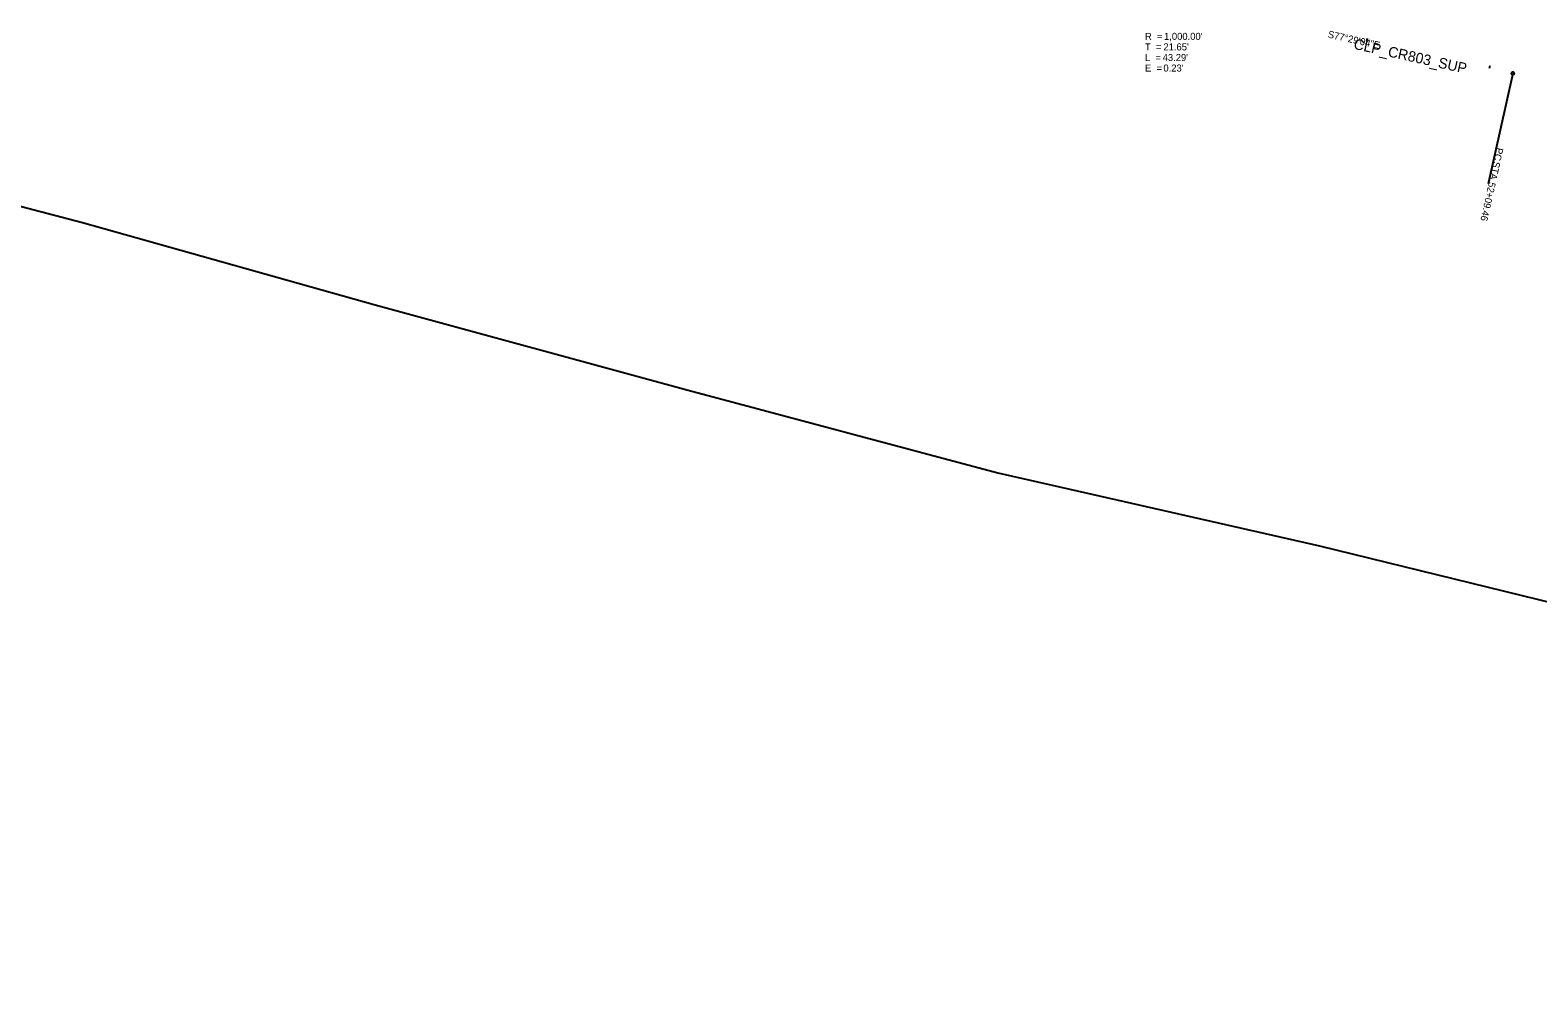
# Model space of a CAD drawing. Extents: x 1983865 to 1988704, y 752103 to 753072.
# Drawn here: x 1987500 to 1988100, y 752103 to 752488 of the extents above; entities that cross this region are included whole.
import ezdxf

# ---------------------------------------------------------------- set-up
doc = ezdxf.new("R2010")
doc.units = 0
for name, color, linetype in [('GE_P_Alignment_1000_Bearings', 7, 'Continuous'), ('GE_P_Alignment_1000_Cardinal_Points', 7, 'Continuous'), ('GE_P_Alignment_1000_Stations', 7, 'Continuous'), ('GE_P_Alignment_100_Curve_Data', 7, 'Continuous'), ('GE_P_Alignment_100_Distances', 7, 'Continuous'), ('GE_P_Alignment_100_Stations', 7, 'Continuous'), ('GE_P_Alignment_500_Bearings', 7, 'Continuous'), ('GE_P_Alignment_500_Cardinal_Points', 7, 'Continuous'), ('GE_P_Alignment_500_Curve_Data', 7, 'Continuous'), ('GE_P_Alignment_500_Distances', 7, 'Continuous'), ('GE_P_Alignment_500_Stations', 7, 'Continuous'), ('SC_Scratch1', 7, 'Continuous')]:
    doc.layers.add(name, color=color, linetype=linetype)

msp = doc.modelspace()

# ---------------------------------------------------------------- linework, layer by layer
at = {"layer": 'GE_P_Alignment_1000_Bearings'}
msp.add_line((1988089.64, 752470.75), (1988079.89, 752426.82), dxfattribs=at)
msp.add_circle((1988089.64, 752470.75), 0.6, dxfattribs=at)
at = {"layer": 'GE_P_Alignment_100_Curve_Data'}
msp.add_line((1988031.59, 752483.63), (1988031.85, 752484.8), dxfattribs=at)
at = {"layer": 'GE_P_Alignment_500_Bearings'}
msp.add_line((1988089.64, 752470.75), (1988079.89, 752426.82), dxfattribs=at)
msp.add_circle((1988089.64, 752470.75), 0.6, dxfattribs=at)
at = {"layer": 'GE_P_Alignment_500_Curve_Data'}
msp.add_line((1988080.41, 752472.8), (1988080.67, 752473.97), dxfattribs=at)
at = {"layer": 'SC_Scratch1'}
msp.add_lwpolyline([(1987499.73, 752830.46), (1987403.22, 752442.28), (1987520.63, 752411.47), (1987637.12, 752378.75), (1987761.58, 752344.85), (1987884.71, 752311.96), (1988012.67, 752282.96), (1988126.36, 752255.02), (1988121.42, 752332.61), (1988335.47, 752186.02), (1988453.34, 752144.38), (1988571.2, 752102.75), (1988704.43, 752479.91), (1988586.56, 752521.55), (1988468.7, 752563.18), (1988470.57, 752527.78), (1988228.42, 752641.78), (1988099.35, 752673.46), (1987983.48, 752699.58), (1987865.08, 752731.23), (1987748.32, 752762.99), (1987624.13, 752797.84)], close=True, dxfattribs=at)

# ---------------------------------------------------------------- texts
at = {"layer": 'GE_P_Alignment_1000_Bearings'}
for s, p in [('PC', (1988083.18, 752441.45)), (' STA. ', (1988082.19, 752436.97)), ('52+09.46', (1988080.14, 752427.75))]:
    msp.add_text(s, height=2.8, rotation=257.48458, dxfattribs=at).set_placement(p)
at = {"layer": 'GE_P_Alignment_1000_Cardinal_Points'}
for s, p in [('R  = ', (1987943.3, 752484.11)), ("1,000.00'", (1987950.89, 752484.11)), ('T  = ', (1987943.3, 752479.91)), ('L  = ', (1987943.3, 752475.71)), ("43.29'", (1987950.34, 752475.71)), ("21.65'", (1987950.64, 752479.91)), ('E  = ', (1987943.3, 752471.51)), ("0.23'", (1987950.64, 752471.51))]:
    msp.add_text(s, height=2.8, dxfattribs=at).set_placement(p)
at = {"layer": 'GE_P_Alignment_1000_Stations'}
msp.add_text('CLP_CR803_SUP', height=4.1667, rotation=347.48458, dxfattribs=at).set_placement((1988026.08, 752480.59))
at = {"layer": 'GE_P_Alignment_100_Distances'}
msp.add_text('CLP_CR803_SUP', height=4.1667, rotation=347.48458, dxfattribs=at).set_placement((1988026.08, 752480.59))
at = {"layer": 'GE_P_Alignment_100_Stations'}
msp.add_text('S77°29\'04"E', height=2.8, rotation=347.48458, dxfattribs=at).set_placement((1988015.87, 752485.07))
at = {"layer": 'GE_P_Alignment_500_Bearings'}
for s, p in [('PC', (1988083.18, 752441.45)), (' STA. ', (1988082.19, 752436.97)), ('52+09.46', (1988080.14, 752427.75))]:
    msp.add_text(s, height=2.8, rotation=257.48458, dxfattribs=at).set_placement(p)
at = {"layer": 'GE_P_Alignment_500_Cardinal_Points'}
for s, p in [('R  = ', (1987943.3, 752484.11)), ("1,000.00'", (1987950.89, 752484.11)), ('T  = ', (1987943.3, 752479.91)), ('L  = ', (1987943.3, 752475.71)), ("43.29'", (1987950.34, 752475.71)), ("21.65'", (1987950.64, 752479.91)), ('E  = ', (1987943.3, 752471.51)), ("0.23'", (1987950.64, 752471.51))]:
    msp.add_text(s, height=2.8, dxfattribs=at).set_placement(p)
at = {"layer": 'GE_P_Alignment_500_Distances'}
msp.add_text('CLP_CR803_SUP', height=4.1667, rotation=347.48458, dxfattribs=at).set_placement((1988026.08, 752480.59))
at = {"layer": 'GE_P_Alignment_500_Stations'}
msp.add_text('S77°29\'04"E', height=2.8, rotation=347.48458, dxfattribs=at).set_placement((1988015.87, 752485.07))

doc.saveas('drawing.dxf')
